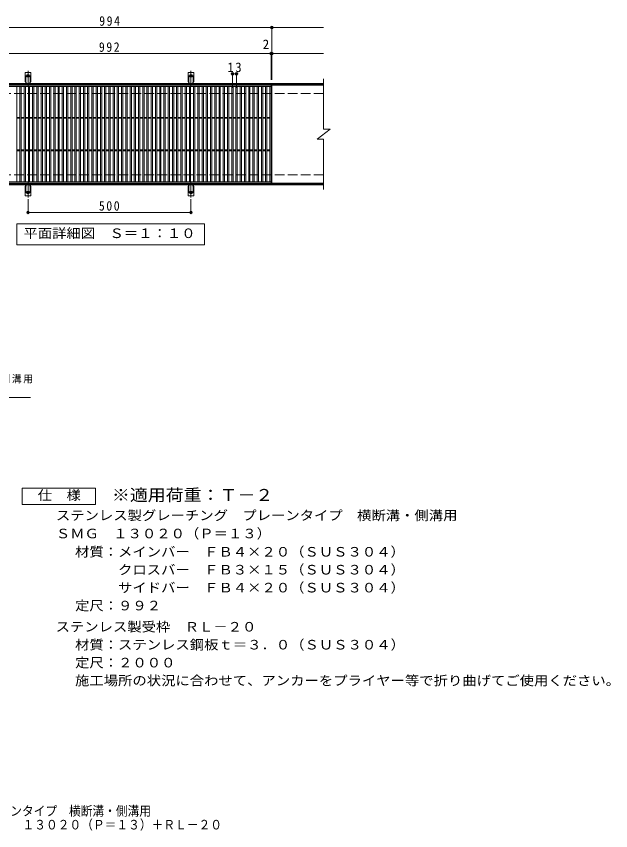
# Model space of a CAD drawing. Units: millimetres, scale not verified, with parts at other scales. Extents: x -1726 to 1570, y -1368 to 1130.
# Drawn here: x -253 to 1570, y -1368 to 1130 of the extents above; entities that cross this region are included whole.
import ezdxf
from ezdxf.enums import TextEntityAlignment as Align

# ---------------------------------------------------------------- set-up
doc = ezdxf.new("R2010")
doc.units = ezdxf.units.MM
doc.header["$LTSCALE"] = 10
doc.header["$PDMODE"] = 32
doc.header["$PDSIZE"] = 8
for name, pattern in [('CHAIN2', [12, 9, -1, 1, -1]), ('DASHED2', [3, 2, -1]), ('DASHED3', [4, 3, -1])]:
    doc.linetypes.add(name, pattern=pattern)
for name, color, linetype, lineweight in [('C-1', 2, 'Continuous', 9), ('C-2', 3, 'Continuous', 9), ('C-4', 7, 'Continuous', 9), ('C-5', 7, 'Continuous', 9), ('C-A', 3, 'Continuous', 9), ('D-5', 7, 'Continuous', 9)]:
    doc.layers.add(name, color=color, linetype=linetype, lineweight=lineweight)
doc.layers.add('F-5_F-5ﾚｲﾔ', color=2, linetype='Continuous')
doc.styles.add('ＭＳ ゴシック', font='')
doc.styles.get('ＭＳ ゴシック').set_extended_font_data('MS Gothic')

msp = doc.modelspace()

# ---------------------------------------------------------------- linework, layer by layer
at = {"layer": 'C-1'}
for p, q in [((689.65, 923.51), (-615.35, 923.51)), ((689.65, 920.51), (-615.35, 920.51)), ((689.65, 616.51), (-615.35, 616.51)), ((689.65, 613.51), (-615.35, 613.51))]:
    msp.add_line(p, q, dxfattribs=at)
at = {"layer": 'C-1', "linetype": 'DASHED3'}
for p, q in [((689.65, 893.51), (-615.35, 893.51)), ((689.65, 643.51), (-615.35, 643.51))]:
    msp.add_line(p, q, dxfattribs=at)
at = {"layer": 'C-2'}
for p, q in [((689.65, 938.51), (689.65, 783.51)), ((-463.35, 914.51), (528.65, 914.51)), ((-251.35, 622.51), (-251.35, 914.51)), ((-242.35, 622.51), (-242.35, 914.51)), ((-238.35, 622.51), (-238.35, 914.51)), ((-229.35, 622.51), (-229.35, 914.51)), ((-225.35, 622.51), (-225.35, 914.51)), ((-216.35, 622.51), (-216.35, 914.51)), ((-212.35, 622.51), (-212.35, 914.51)), ((-203.35, 622.51), (-203.35, 914.51)), ((-199.35, 622.51), (-199.35, 914.51)), ((-190.35, 622.51), (-190.35, 914.51)), ((-186.35, 622.51), (-186.35, 914.51)), ((-177.35, 622.51), (-177.35, 914.51)), ((-173.35, 622.51), (-173.35, 914.51)), ((-164.35, 622.51), (-164.35, 914.51)), ((-160.35, 622.51), (-160.35, 914.51)), ((-151.35, 622.51), (-151.35, 914.51)), ((-147.35, 622.51), (-147.35, 914.51)), ((-138.35, 622.51), (-138.35, 914.51)), ((-134.35, 622.51), (-134.35, 914.51)), ((-125.35, 622.51), (-125.35, 914.51)), ((-121.35, 622.51), (-121.35, 914.51)), ((-112.35, 622.51), (-112.35, 914.51)), ((-108.35, 622.51), (-108.35, 914.51)), ((-99.35, 622.51), (-99.35, 914.51)), ((-95.35, 622.51), (-95.35, 914.51)), ((-86.35, 622.51), (-86.35, 914.51)), ((-82.35, 622.51), (-82.35, 914.51)), ((-73.35, 622.51), (-73.35, 914.51)), ((-69.35, 622.51), (-69.35, 914.51)), ((-60.35, 622.51), (-60.35, 914.51)), ((-56.35, 622.51), (-56.35, 914.51)), ((-47.35, 622.51), (-47.35, 914.51)), ((-43.35, 622.51), (-43.35, 914.51)), ((-34.35, 622.51), (-34.35, 914.51)), ((-30.35, 622.51), (-30.35, 914.51)), ((-21.35, 622.51), (-21.35, 914.51)), ((-17.35, 622.51), (-17.35, 914.51)), ((-8.35, 622.51), (-8.35, 914.51)), ((-4.35, 622.51), (-4.35, 914.51)), ((4.65, 622.51), (4.65, 914.51)), ((8.65, 622.51), (8.65, 914.51)), ((17.65, 622.51), (17.65, 914.51)), ((21.65, 622.51), (21.65, 914.51)), ((30.65, 622.51), (30.65, 914.51)), ((34.65, 622.51), (34.65, 914.51)), ((43.65, 622.51), (43.65, 914.51)), ((47.65, 622.51), (47.65, 914.51)), ((56.65, 622.51), (56.65, 914.51)), ((60.65, 622.51), (60.65, 914.51)), ((69.65, 622.51), (69.65, 914.51)), ((73.65, 622.51), (73.65, 914.51)), ((82.65, 622.51), (82.65, 914.51)), ((86.65, 622.51), (86.65, 914.51)), ((95.65, 622.51), (95.65, 914.51)), ((99.65, 622.51), (99.65, 914.51)), ((108.65, 622.51), (108.65, 914.51)), ((112.65, 622.51), (112.65, 914.51)), ((121.65, 622.51), (121.65, 914.51)), ((125.65, 622.51), (125.65, 914.51)), ((134.65, 622.51), (134.65, 914.51)), ((138.65, 622.51), (138.65, 914.51)), ((147.65, 622.51), (147.65, 914.51)), ((151.65, 622.51), (151.65, 914.51)), ((160.65, 622.51), (160.65, 914.51)), ((164.65, 622.51), (164.65, 914.51)), ((173.65, 622.51), (173.65, 914.51)), ((177.65, 622.51), (177.65, 914.51)), ((186.65, 622.51), (186.65, 914.51)), ((190.65, 622.51), (190.65, 914.51)), ((199.65, 622.51), (199.65, 914.51)), ((203.65, 622.51), (203.65, 914.51)), ((212.65, 622.51), (212.65, 914.51)), ((216.65, 622.51), (216.65, 914.51)), ((225.65, 622.51), (225.65, 914.51)), ((229.65, 622.51), (229.65, 914.51)), ((238.65, 622.51), (238.65, 914.51)), ((242.65, 622.51), (242.65, 914.51)), ((251.65, 622.51), (251.65, 914.51)), ((255.65, 622.51), (255.65, 914.51)), ((264.65, 622.51), (264.65, 914.51)), ((268.65, 622.51), (268.65, 914.51)), ((277.65, 622.51), (277.65, 914.51)), ((281.65, 622.51), (281.65, 914.51)), ((290.65, 622.51), (290.65, 914.51)), ((294.65, 622.51), (294.65, 914.51)), ((303.65, 622.51), (303.65, 914.51)), ((307.65, 622.51), (307.65, 914.51)), ((316.65, 622.51), (316.65, 914.51)), ((320.65, 622.51), (320.65, 914.51)), ((329.65, 622.51), (329.65, 914.51)), ((333.65, 622.51), (333.65, 914.51)), ((342.65, 622.51), (342.65, 914.51)), ((346.65, 622.51), (346.65, 914.51)), ((355.65, 622.51), (355.65, 914.51)), ((359.65, 622.51), (359.65, 914.51)), ((368.65, 622.51), (368.65, 914.51)), ((372.65, 622.51), (372.65, 914.51)), ((381.65, 622.51), (381.65, 914.51)), ((385.65, 622.51), (385.65, 914.51)), ((394.65, 622.51), (394.65, 914.51)), ((398.65, 622.51), (398.65, 914.51)), ((407.65, 622.51), (407.65, 914.51)), ((411.65, 622.51), (411.65, 914.51)), ((420.65, 622.51), (420.65, 914.51)), ((424.65, 622.51), (424.65, 914.51)), ((433.65, 622.51), (433.65, 914.51)), ((437.65, 622.51), (437.65, 914.51)), ((446.65, 622.51), (446.65, 914.51)), ((450.65, 622.51), (450.65, 914.51)), ((459.65, 622.51), (459.65, 914.51)), ((463.65, 622.51), (463.65, 914.51)), ((472.65, 622.51), (472.65, 914.51)), ((476.65, 622.51), (476.65, 914.51)), ((485.65, 622.51), (485.65, 914.51)), ((489.65, 622.51), (489.65, 914.51)), ((498.65, 622.51), (498.65, 914.51)), ((502.65, 622.51), (502.65, 914.51)), ((511.65, 622.51), (511.65, 914.51)), ((515.65, 622.51), (515.65, 914.51)), ((524.65, 622.51), (524.65, 914.51)), ((528.65, 918.51), (528.65, 618.51)), ((530.65, 918.51), (530.65, 618.51)), ((689.65, 918.51), (530.65, 918.51)), ((-251.35, 820.01), (-242.35, 820.01)), ((-251.35, 817.01), (-242.35, 817.01)), ((-238.35, 820.01), (-229.35, 820.01)), ((-238.35, 817.01), (-229.35, 817.01)), ((-225.35, 820.01), (-216.35, 820.01)), ((-225.35, 817.01), (-216.35, 817.01)), ((-212.35, 820.01), (-203.35, 820.01)), ((-212.35, 817.01), (-203.35, 817.01)), ((-199.35, 820.01), (-190.35, 820.01)), ((-199.35, 817.01), (-190.35, 817.01)), ((-186.35, 820.01), (-177.35, 820.01)), ((-186.35, 817.01), (-177.35, 817.01)), ((-173.35, 820.01), (-164.35, 820.01)), ((-173.35, 817.01), (-164.35, 817.01)), ((-160.35, 820.01), (-151.35, 820.01)), ((-160.35, 817.01), (-151.35, 817.01)), ((-147.35, 820.01), (-138.35, 820.01)), ((-147.35, 817.01), (-138.35, 817.01)), ((-134.35, 820.01), (-125.35, 820.01)), ((-134.35, 817.01), (-125.35, 817.01)), ((-121.35, 820.01), (-112.35, 820.01)), ((-121.35, 817.01), (-112.35, 817.01)), ((-108.35, 820.01), (-99.35, 820.01)), ((-108.35, 817.01), (-99.35, 817.01)), ((-95.35, 820.01), (-86.35, 820.01)), ((-95.35, 817.01), (-86.35, 817.01)), ((-82.35, 820.01), (-73.35, 820.01)), ((-82.35, 817.01), (-73.35, 817.01)), ((-69.35, 820.01), (-60.35, 820.01)), ((-69.35, 817.01), (-60.35, 817.01)), ((-56.35, 820.01), (-47.35, 820.01)), ((-56.35, 817.01), (-47.35, 817.01)), ((-43.35, 820.01), (-34.35, 820.01)), ((-43.35, 817.01), (-34.35, 817.01)), ((-30.35, 820.01), (-21.35, 820.01)), ((-30.35, 817.01), (-21.35, 817.01)), ((-17.35, 820.01), (-8.35, 820.01)), ((-17.35, 817.01), (-8.35, 817.01)), ((-4.35, 820.01), (4.65, 820.01)), ((-4.35, 817.01), (4.65, 817.01)), ((8.65, 820.01), (17.65, 820.01)), ((8.65, 817.01), (17.65, 817.01)), ((21.65, 820.01), (30.65, 820.01)), ((21.65, 817.01), (30.65, 817.01)), ((34.65, 820.01), (43.65, 820.01)), ((34.65, 817.01), (43.65, 817.01)), ((47.65, 820.01), (56.65, 820.01)), ((47.65, 817.01), (56.65, 817.01)), ((60.65, 820.01), (69.65, 820.01)), ((60.65, 817.01), (69.65, 817.01)), ((73.65, 820.01), (82.65, 820.01)), ((73.65, 817.01), (82.65, 817.01)), ((86.65, 820.01), (95.65, 820.01)), ((86.65, 817.01), (95.65, 817.01)), ((99.65, 820.01), (108.65, 820.01)), ((99.65, 817.01), (108.65, 817.01)), ((112.65, 820.01), (121.65, 820.01)), ((112.65, 817.01), (121.65, 817.01)), ((125.65, 820.01), (134.65, 820.01)), ((125.65, 817.01), (134.65, 817.01)), ((138.65, 820.01), (147.65, 820.01)), ((138.65, 817.01), (147.65, 817.01)), ((151.65, 820.01), (160.65, 820.01)), ((151.65, 817.01), (160.65, 817.01)), ((164.65, 820.01), (173.65, 820.01)), ((164.65, 817.01), (173.65, 817.01)), ((177.65, 820.01), (186.65, 820.01)), ((177.65, 817.01), (186.65, 817.01)), ((190.65, 820.01), (199.65, 820.01)), ((190.65, 817.01), (199.65, 817.01)), ((203.65, 820.01), (212.65, 820.01)), ((203.65, 817.01), (212.65, 817.01)), ((216.65, 820.01), (225.65, 820.01)), ((216.65, 817.01), (225.65, 817.01)), ((229.65, 820.01), (238.65, 820.01)), ((229.65, 817.01), (238.65, 817.01)), ((242.65, 820.01), (251.65, 820.01)), ((242.65, 817.01), (251.65, 817.01)), ((255.65, 820.01), (264.65, 820.01)), ((255.65, 817.01), (264.65, 817.01)), ((268.65, 820.01), (277.65, 820.01)), ((268.65, 817.01), (277.65, 817.01)), ((281.65, 820.01), (290.65, 820.01)), ((281.65, 817.01), (290.65, 817.01)), ((294.65, 820.01), (303.65, 820.01)), ((294.65, 817.01), (303.65, 817.01)), ((307.65, 820.01), (316.65, 820.01)), ((307.65, 817.01), (316.65, 817.01)), ((320.65, 820.01), (329.65, 820.01)), ((320.65, 817.01), (329.65, 817.01)), ((333.65, 820.01), (342.65, 820.01)), ((333.65, 817.01), (342.65, 817.01)), ((346.65, 820.01), (355.65, 820.01)), ((346.65, 817.01), (355.65, 817.01)), ((359.65, 820.01), (368.65, 820.01)), ((359.65, 817.01), (368.65, 817.01)), ((372.65, 820.01), (381.65, 820.01)), ((372.65, 817.01), (381.65, 817.01)), ((385.65, 820.01), (394.65, 820.01)), ((385.65, 817.01), (394.65, 817.01)), ((398.65, 820.01), (407.65, 820.01)), ((398.65, 817.01), (407.65, 817.01)), ((411.65, 820.01), (420.65, 820.01)), ((411.65, 817.01), (420.65, 817.01)), ((424.65, 820.01), (433.65, 820.01)), ((424.65, 817.01), (433.65, 817.01)), ((437.65, 820.01), (446.65, 820.01)), ((437.65, 817.01), (446.65, 817.01)), ((450.65, 820.01), (459.65, 820.01)), ((450.65, 817.01), (459.65, 817.01)), ((463.65, 820.01), (472.65, 820.01)), ((463.65, 817.01), (472.65, 817.01)), ((476.65, 820.01), (485.65, 820.01)), ((476.65, 817.01), (485.65, 817.01)), ((489.65, 820.01), (498.65, 820.01)), ((489.65, 817.01), (498.65, 817.01)), ((502.65, 820.01), (511.65, 820.01)), ((502.65, 817.01), (511.65, 817.01)), ((515.65, 820.01), (524.65, 820.01)), ((515.65, 817.01), (524.65, 817.01)), ((669.65, 753.51), (709.65, 783.51)), ((689.65, 783.51), (709.65, 783.51)), ((669.65, 753.51), (689.65, 753.51)), ((689.65, 753.51), (689.65, 598.51)), ((-251.35, 720.01), (-242.35, 720.01)), ((-251.35, 717.01), (-242.35, 717.01)), ((-238.35, 720.01), (-229.35, 720.01)), ((-238.35, 717.01), (-229.35, 717.01)), ((-225.35, 720.01), (-216.35, 720.01)), ((-225.35, 717.01), (-216.35, 717.01)), ((-212.35, 720.01), (-203.35, 720.01)), ((-212.35, 717.01), (-203.35, 717.01)), ((-199.35, 720.01), (-190.35, 720.01)), ((-199.35, 717.01), (-190.35, 717.01)), ((-186.35, 720.01), (-177.35, 720.01)), ((-186.35, 717.01), (-177.35, 717.01)), ((-173.35, 720.01), (-164.35, 720.01)), ((-173.35, 717.01), (-164.35, 717.01)), ((-160.35, 720.01), (-151.35, 720.01)), ((-160.35, 717.01), (-151.35, 717.01)), ((-147.35, 720.01), (-138.35, 720.01)), ((-147.35, 717.01), (-138.35, 717.01)), ((-134.35, 720.01), (-125.35, 720.01)), ((-134.35, 717.01), (-125.35, 717.01)), ((-121.35, 720.01), (-112.35, 720.01)), ((-121.35, 717.01), (-112.35, 717.01)), ((-108.35, 720.01), (-99.35, 720.01)), ((-108.35, 717.01), (-99.35, 717.01)), ((-95.35, 720.01), (-86.35, 720.01)), ((-95.35, 717.01), (-86.35, 717.01)), ((-82.35, 720.01), (-73.35, 720.01)), ((-82.35, 717.01), (-73.35, 717.01)), ((-69.35, 720.01), (-60.35, 720.01)), ((-69.35, 717.01), (-60.35, 717.01)), ((-56.35, 720.01), (-47.35, 720.01)), ((-56.35, 717.01), (-47.35, 717.01)), ((-43.35, 720.01), (-34.35, 720.01)), ((-43.35, 717.01), (-34.35, 717.01)), ((-30.35, 720.01), (-21.35, 720.01)), ((-30.35, 717.01), (-21.35, 717.01)), ((-17.35, 720.01), (-8.35, 720.01)), ((-17.35, 717.01), (-8.35, 717.01)), ((-4.35, 720.01), (4.65, 720.01)), ((-4.35, 717.01), (4.65, 717.01)), ((8.65, 720.01), (17.65, 720.01)), ((8.65, 717.01), (17.65, 717.01)), ((21.65, 720.01), (30.65, 720.01)), ((21.65, 717.01), (30.65, 717.01)), ((34.65, 720.01), (43.65, 720.01)), ((34.65, 717.01), (43.65, 717.01)), ((47.65, 720.01), (56.65, 720.01)), ((47.65, 717.01), (56.65, 717.01)), ((60.65, 720.01), (69.65, 720.01)), ((60.65, 717.01), (69.65, 717.01)), ((73.65, 720.01), (82.65, 720.01)), ((73.65, 717.01), (82.65, 717.01)), ((86.65, 720.01), (95.65, 720.01)), ((86.65, 717.01), (95.65, 717.01)), ((99.65, 720.01), (108.65, 720.01)), ((99.65, 717.01), (108.65, 717.01)), ((112.65, 720.01), (121.65, 720.01)), ((112.65, 717.01), (121.65, 717.01)), ((125.65, 720.01), (134.65, 720.01)), ((125.65, 717.01), (134.65, 717.01)), ((138.65, 720.01), (147.65, 720.01)), ((138.65, 717.01), (147.65, 717.01)), ((151.65, 720.01), (160.65, 720.01)), ((151.65, 717.01), (160.65, 717.01)), ((164.65, 720.01), (173.65, 720.01)), ((164.65, 717.01), (173.65, 717.01)), ((177.65, 720.01), (186.65, 720.01)), ((177.65, 717.01), (186.65, 717.01)), ((190.65, 720.01), (199.65, 720.01)), ((190.65, 717.01), (199.65, 717.01)), ((203.65, 720.01), (212.65, 720.01)), ((203.65, 717.01), (212.65, 717.01)), ((216.65, 720.01), (225.65, 720.01)), ((216.65, 717.01), (225.65, 717.01)), ((229.65, 720.01), (238.65, 720.01)), ((229.65, 717.01), (238.65, 717.01)), ((242.65, 720.01), (251.65, 720.01)), ((242.65, 717.01), (251.65, 717.01)), ((255.65, 720.01), (264.65, 720.01)), ((255.65, 717.01), (264.65, 717.01)), ((268.65, 720.01), (277.65, 720.01)), ((268.65, 717.01), (277.65, 717.01)), ((281.65, 720.01), (290.65, 720.01)), ((281.65, 717.01), (290.65, 717.01)), ((294.65, 720.01), (303.65, 720.01)), ((294.65, 717.01), (303.65, 717.01)), ((307.65, 720.01), (316.65, 720.01)), ((307.65, 717.01), (316.65, 717.01)), ((320.65, 720.01), (329.65, 720.01)), ((320.65, 717.01), (329.65, 717.01)), ((333.65, 720.01), (342.65, 720.01)), ((333.65, 717.01), (342.65, 717.01)), ((346.65, 720.01), (355.65, 720.01)), ((346.65, 717.01), (355.65, 717.01)), ((359.65, 720.01), (368.65, 720.01)), ((359.65, 717.01), (368.65, 717.01)), ((372.65, 720.01), (381.65, 720.01)), ((372.65, 717.01), (381.65, 717.01)), ((385.65, 720.01), (394.65, 720.01)), ((385.65, 717.01), (394.65, 717.01)), ((398.65, 720.01), (407.65, 720.01)), ((398.65, 717.01), (407.65, 717.01)), ((411.65, 720.01), (420.65, 720.01)), ((411.65, 717.01), (420.65, 717.01)), ((424.65, 720.01), (433.65, 720.01)), ((424.65, 717.01), (433.65, 717.01)), ((437.65, 720.01), (446.65, 720.01)), ((437.65, 717.01), (446.65, 717.01)), ((450.65, 720.01), (459.65, 720.01)), ((450.65, 717.01), (459.65, 717.01)), ((463.65, 720.01), (472.65, 720.01)), ((463.65, 717.01), (472.65, 717.01)), ((476.65, 720.01), (485.65, 720.01)), ((476.65, 717.01), (485.65, 717.01)), ((489.65, 720.01), (498.65, 720.01)), ((489.65, 717.01), (498.65, 717.01)), ((502.65, 720.01), (511.65, 720.01)), ((502.65, 717.01), (511.65, 717.01)), ((515.65, 720.01), (524.65, 720.01)), ((515.65, 717.01), (524.65, 717.01)), ((528.65, 622.51), (-463.35, 622.51)), ((528.65, 618.51), (-463.35, 618.51)), ((689.65, 618.51), (530.65, 618.51))]:
    msp.add_line(p, q, dxfattribs=at)
msp.add_lwpolyline([(-463.35, 618.51), (-463.35, 918.51), (528.65, 918.51)], dxfattribs=at)
at = {"layer": 'C-4'}
for p, q in [((-615.35, 1095.51), (689.65, 1095.51)), ((530.65, 935.51), (530.65, 1098.51)), ((-615.35, 1015.51), (689.65, 1015.51)), ((528.65, 935.51), (528.65, 1018.51)), ((409.65, 910.51), (409.65, 956.51)), ((409.65, 953.51), (422.65, 953.51)), ((422.65, 910.51), (422.65, 956.51)), ((-217.35, 568.79), (-217.35, 525.51)), ((282.65, 568.79), (282.65, 525.51)), ((-217.35, 528.51), (282.65, 528.51))]:
    msp.add_line(p, q, dxfattribs=at)
for p in [(530.65, 1095.51), (528.65, 1015.51), (530.65, 1015.51), (409.65, 953.51), (422.65, 953.51), (-217.35, 528.51), (282.65, 528.51)]:
    msp.add_point(p, dxfattribs=at)
at = {"layer": 'C-5'}
msp.add_lwpolyline([(-251.35, 428.51), (-251.35, 493.51), (323.65, 493.51), (323.65, 428.51)], close=True, dxfattribs=at)
at = {"layer": 'C-A'}
for p, q in [((-226.1, 928.51), (-226.1, 957.51)), ((-208.6, 957.51), (-226.1, 957.51)), ((-208.6, 928.51), (-208.6, 957.51)), ((273.9, 928.51), (273.9, 957.51)), ((291.4, 957.51), (273.9, 957.51)), ((291.4, 928.51), (291.4, 957.51)), ((-226.1, 928.51), (-224.85, 928.51)), ((-225.35, 924.51), (-224.85, 924.51)), ((-209.86, 924.51), (-209.34, 924.51)), ((-208.6, 928.51), (-209.85, 928.51)), ((273.9, 928.51), (275.15, 928.51)), ((274.65, 924.51), (275.15, 924.51)), ((290.14, 924.51), (290.66, 924.51)), ((291.4, 928.51), (290.15, 928.51)), ((-226.1, 608.51), (-224.85, 608.51)), ((-226.1, 608.51), (-226.1, 579.51)), ((-225.35, 612.51), (-224.85, 612.51)), ((-209.86, 612.51), (-209.34, 612.51)), ((-208.6, 608.51), (-209.85, 608.51)), ((-208.6, 608.51), (-208.6, 579.51)), ((273.9, 608.51), (275.15, 608.51)), ((273.9, 608.51), (273.9, 579.51)), ((274.65, 612.51), (275.15, 612.51)), ((290.14, 612.51), (290.66, 612.51)), ((291.4, 608.51), (290.15, 608.51)), ((291.4, 608.51), (291.4, 579.51)), ((-208.6, 579.51), (-226.1, 579.51)), ((291.4, 579.51), (273.9, 579.51))]:
    msp.add_line(p, q, dxfattribs=at)
at = {"layer": 'C-A', "linetype": 'DASHED2'}
for p, q in [((-224.1, 928.37), (-224.1, 957.51)), ((-210.6, 928.37), (-210.6, 957.51)), ((275.9, 928.37), (275.9, 957.51)), ((289.4, 928.37), (289.4, 957.51)), ((-224.1, 608.66), (-224.1, 579.51)), ((-210.6, 608.66), (-210.6, 579.51)), ((275.9, 608.66), (275.9, 579.51)), ((289.4, 608.66), (289.4, 579.51))]:
    msp.add_line(p, q, dxfattribs=at)
at = {"layer": 'C-A', "color": 7, "linetype": 'CHAIN2'}
for p, q in [((-217.35, 915.04), (-217.35, 962.44)), ((282.65, 915.04), (282.65, 962.44)), ((-223.13, 947.51), (-211.57, 947.51)), ((276.87, 947.51), (288.43, 947.51)), ((-217.35, 621.98), (-217.35, 574.58)), ((282.65, 621.98), (282.65, 574.58)), ((-223.13, 589.51), (-211.57, 589.51)), ((276.87, 589.51), (288.43, 589.51))]:
    msp.add_line(p, q, dxfattribs=at)
at = {"layer": 'C-A'}
for centre in [(-217.35, 947.51), (282.65, 947.51), (-217.35, 589.51), (282.65, 589.51)]:
    msp.add_circle(centre, 4.25, dxfattribs=at)
for centre, start, end in [((-225.35, 922.51), 90.27596, 150.00047), ((-224.85, 926.51), 270, 90), ((-209.85, 926.51), 90, 269.8667), ((-209.35, 922.51), 29.99927, 89.75836), ((274.65, 922.51), 90.27596, 150.00047), ((275.15, 926.51), 270, 90), ((290.15, 926.51), 90, 269.8667), ((290.65, 922.51), 29.99927, 89.75836), ((-225.35, 614.51), 209.99951, 269.72403), ((-224.85, 610.51), 270, 90), ((-209.85, 610.51), 90.13329, 270), ((-209.35, 614.51), 270.24162, 330.00072), ((274.65, 614.51), 209.99951, 269.72403), ((275.15, 610.51), 270, 90), ((290.15, 610.51), 90.13329, 270), ((290.65, 614.51), 270.24162, 330.00072)]:
    msp.add_arc(centre, 2, start, end, dxfattribs=at)
at = {"layer": 'D-5'}
for p, q in [((-725.07, -38.81), (-209.83, -38.81)), ((-234.94, -367.43), (-234.94, -317.43))]:
    msp.add_line(p, q, dxfattribs=at)
msp.add_lwpolyline([(-234.94, -317.43), (-9.94, -317.43), (-9.94, -367.43), (-234.94, -367.43)], dxfattribs=at)

# ---------------------------------------------------------------- texts
at = {"layer": 'C-4', "color": 2, "style": 'ＭＳ ゴシック'}
msp.add_text('2', height=29.33, dxfattribs=at).set_placement((502.69, 1020.51), align=Align.BOTTOM_LEFT)
at = {"layer": 'C-4', "color": 2, "char_height": 29.33, "attachment_point": 7, "style": 'ＭＳ ゴシック'}
for s, insert in [('\\T1.27;\\W0.9;994', (1.15, 1100.51)), ('\\T1.27;\\W0.9;992', (0.15, 1020.51)), ('\\T1.27;\\W0.95;13', (394.9, 958.51)), ('\\T1.27;\\W0.9;500', (0.15, 533.51))]:
    msp.add_mtext(s, dxfattribs=dict(at, insert=insert))
at = {"layer": 'C-5', "color": 2, "style": 'ＭＳ ゴシック', "width": 1.1}
msp.add_text('平面詳細図\u3000Ｓ＝１：１０', height=29.33, dxfattribs=at).set_placement((-231.35, 441.01), align=Align.BOTTOM_LEFT)
at = {"layer": 'D-5', "color": 2, "style": 'ＭＳ ゴシック', "width": 1.1}
for s, p in [('仕\u3000様', (-187.44, -362.43)), ('ステンレス製グレーチング\u3000プレーンタイプ\u3000横断溝・側溝用', (-131.92, -424.22)), ('ＳＭＧ\u3000１３０２０（Ｐ＝１３）', (-131.92, -479.82)), ('材質：メインバー\u3000ＦＢ４×２０（ＳＵＳ３０４）', (-73.14, -535.83)), ('\u3000\u3000\u3000クロスバー\u3000ＦＢ３×１５（ＳＵＳ３０４）', (-73.14, -590.83)), ('\u3000\u3000\u3000サイドバー\u3000ＦＢ４×２０（ＳＵＳ３０４）', (-73.14, -645.83)), ('定尺：９９２', (-73.14, -700.83)), ('ステンレス製受枠\u3000ＲＬ－２０', (-132.77, -765.83)), ('材質：ステンレス鋼板ｔ＝３．０（ＳＵＳ３０４）', (-73.06, -820.83)), ('定尺：２０００', (-73.06, -875.83)), ('施工場所の状況に合わせて、アンカーをプライヤー等で折り曲げてご使用ください。', (-73.06, -930.83))]:
    msp.add_text(s, height=29.33, dxfattribs=at).set_placement(p, align=Align.BOTTOM_LEFT)
at = {"layer": 'D-5', "color": 3, "style": 'ＭＳ ゴシック', "width": 1.1}
msp.add_text('※適用荷重：Ｔ－２', height=36.66, dxfattribs=at).set_placement((40.06, -367.43), align=Align.BOTTOM_LEFT)
at = {"layer": 'D-5', "insert": (-723.31, 4.2), "char_height": 21.99, "attachment_point": 7, "style": 'ＭＳ ゴシック'}
msp.add_mtext('\\T1.17;プレーンタイプ\u3000横断溝・側溝用', dxfattribs=at)
at = {"layer": 'F-5_F-5ﾚｲﾔ', "style": 'ＭＳ ゴシック', "width": 0.9}
for s, p in [('ステンレス製グレーチング\u3000プレーンタイプ\u3000横断溝・側溝用', (-847.96, -1330.69)), ('ＳＭＧ\u3000１３０２０（Ｐ＝１３）＋ＲＬ－２０', (-378.24, -1372.81))]:
    msp.add_text(s, height=29.33, dxfattribs=at).set_placement(p, align=Align.BOTTOM_LEFT)

doc.saveas('drawing.dxf')
